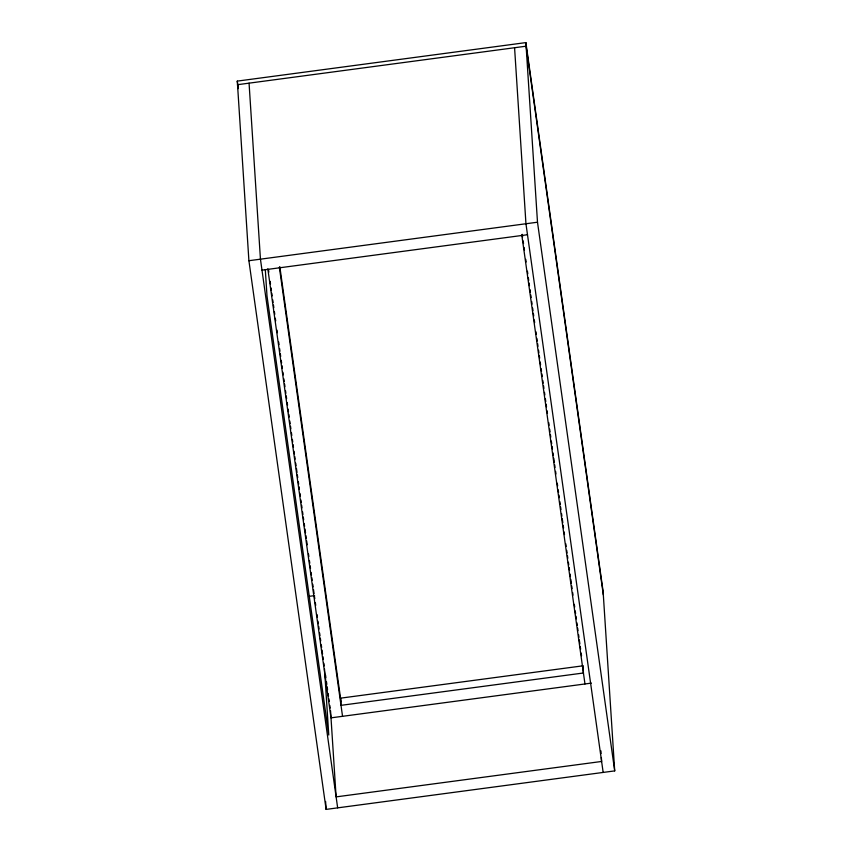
<?xml version="1.0" encoding="UTF-8"?>
<svg xmlns="http://www.w3.org/2000/svg" width="852" height="852" viewBox="0 0 852 852"><rect width="100%" height="100%" fill="white"/><g stroke="black" fill="none" stroke-linecap="round" stroke-linejoin="round"><path stroke-width="1.28" d="M237.293 81.11L525.886 42.6L603.099 591.288L614.707 770.89L326.114 809.4L248.901 260.712L237.293 81.11L238.219 87.681M248.901 260.712L537.495 222.212L525.886 42.6M261.99 270.148L527.495 234.726M309.457 596.304L314.59 595.623M591.384 683.112L331.002 717.853L267.816 268.817M603.333 594.877L526.121 46.189L237.516 84.699L238.081 88.651M537.495 222.212L614.707 770.89M603.163 772.434L525.95 223.746L514.576 47.733M522.244 234.332L522.606 236.962M523.171 240.914L523.533 243.544M524.097 247.495L524.459 250.137M525.759 259.349L526.131 261.979M527.431 271.202L527.803 273.833M528.357 277.784L528.73 280.414M529.092 283.056L529.465 285.686M530.019 289.637L530.391 292.268M530.764 294.909L531.137 297.54M531.691 301.491L532.063 304.121M532.617 308.073L532.99 310.703M533.363 313.344L533.725 315.975M534.289 319.926L534.651 322.557M535.951 331.779L536.323 334.41M536.877 338.361L537.25 340.992M537.623 343.622L537.995 346.263M538.549 350.215L538.922 352.845M539.284 355.476L539.657 358.117M540.211 362.068L540.583 364.699M541.137 368.65L541.51 371.28M541.883 373.911L542.255 376.552M542.809 380.503L543.182 383.134M543.555 385.764L543.917 388.395M544.481 392.346L544.843 394.987M545.408 398.938L545.77 401.569M546.143 404.199L546.515 406.83M547.069 410.781L547.442 413.422M548.741 422.635L549.114 425.276M549.668 429.216L550.041 431.857M550.403 434.488L550.775 437.119M551.329 441.07L551.702 443.711M552.075 446.341L552.447 448.972M553.001 452.923L553.374 455.554M553.747 458.195L554.301 462.146M554.673 464.777L555.035 467.407M555.6 471.358L555.962 473.989M557.261 483.212L557.634 485.842M558.188 489.793L558.561 492.435M558.933 495.065L559.306 497.696M559.86 501.647L560.233 504.277M560.595 506.919L560.967 509.549M561.521 513.5L561.894 516.131M562.267 518.761L562.821 522.713M563.193 525.354L563.566 527.984M564.12 531.936L564.493 534.566M565.792 543.789L566.154 546.42M566.718 550.371L567.081 553.001M567.453 555.642L567.826 558.273M568.38 562.224L568.753 564.855M569.125 567.485L569.498 570.126M570.052 574.078L570.425 576.708M570.787 579.339L571.351 583.29M571.713 585.92L572.086 588.562M572.64 592.513L573.013 595.143M574.312 604.366L574.685 606.997M575.238 610.948L575.611 613.578M575.984 616.209L576.346 618.85M576.911 622.801L577.273 625.432M577.645 628.062L578.018 630.693M578.572 634.644L578.945 637.285M579.317 639.916L579.871 643.867M580.244 646.498L580.617 649.139M581.171 653.079L581.543 655.721M521.775 234.928L584.973 683.975M279.818 266.676L341.056 701.814M279.36 267.272L342.547 716.319M268.465 269.53L268.838 272.161M270.127 281.384L270.499 284.014M271.053 287.965L271.426 290.607M271.799 293.237L272.171 295.868M272.725 299.819L273.098 302.449M273.471 305.091L273.833 307.721M274.397 311.672L274.759 314.303M275.324 318.254L275.686 320.885M276.985 330.107L277.358 332.738M278.657 341.961L279.03 344.591M279.584 348.543L279.957 351.173M280.319 353.814L280.691 356.445M281.245 360.396L281.618 363.027M281.991 365.657L282.363 368.298M282.917 372.249L283.29 374.88M283.844 378.831L284.217 381.462M284.589 384.092L284.951 386.733M285.516 390.685L285.878 393.315M286.251 395.946L286.623 398.587M287.177 402.527L287.55 405.169M288.104 409.12L288.477 411.75M288.849 414.381L289.211 417.022M289.776 420.973L290.138 423.604M290.511 426.234L290.883 428.865M291.437 432.816L291.81 435.457M292.364 439.408L292.737 442.039M293.109 444.669L293.482 447.3M294.036 451.251L294.409 453.892M294.771 456.523L295.143 459.153M295.697 463.105L296.07 465.746M296.443 468.376L296.997 472.327M297.369 474.958L297.742 477.589M298.296 481.54L298.669 484.181M299.041 486.812L299.403 489.442M299.968 493.393L300.33 496.024M300.894 499.975L301.257 502.616M301.629 505.247L302.002 507.877M302.556 511.828L302.929 514.459M303.301 517.1L303.674 519.731M304.228 523.682L304.601 526.312M304.963 528.954L305.527 532.905M305.889 535.535L306.262 538.166M306.635 540.796L307.189 544.747M308.488 553.97L308.861 556.601M309.414 560.552L309.787 563.183M310.16 565.824L310.522 568.454M311.087 572.406L311.449 575.036M311.821 577.677L312.194 580.308M312.748 584.259L313.121 586.89M313.493 589.52L314.047 593.471M314.42 596.112L314.793 598.743M315.346 602.694L315.719 605.325M317.008 614.548L317.381 617.178M317.934 621.129L318.307 623.76M318.68 626.39L319.053 629.032M319.606 632.983L319.979 635.613M320.352 638.244L320.714 640.885M321.279 644.836L321.641 647.467M322.013 650.097L322.567 654.048M322.94 656.679L323.313 659.32M323.867 663.271L324.239 665.902M325.539 675.114L325.911 677.755M326.465 681.707L326.838 684.337M327.2 686.968L327.573 689.609M328.127 693.549L328.499 696.191M328.872 698.821L329.245 701.452M329.799 705.403L330.171 708.044M337.658 807.856L260.446 259.178L249.061 83.155M600.937 750.868L601.107 753.519M601.363 757.492L601.618 761.464L336.114 796.886L330.544 710.674M324.505 668.948L328.776 735.031L267.006 296.081L265.302 269.647M325.602 801.455L326.114 809.4M582.96 665.817L340.544 698.161L341.002 705.339L583.428 672.995L582.96 665.817"/></g></svg>
